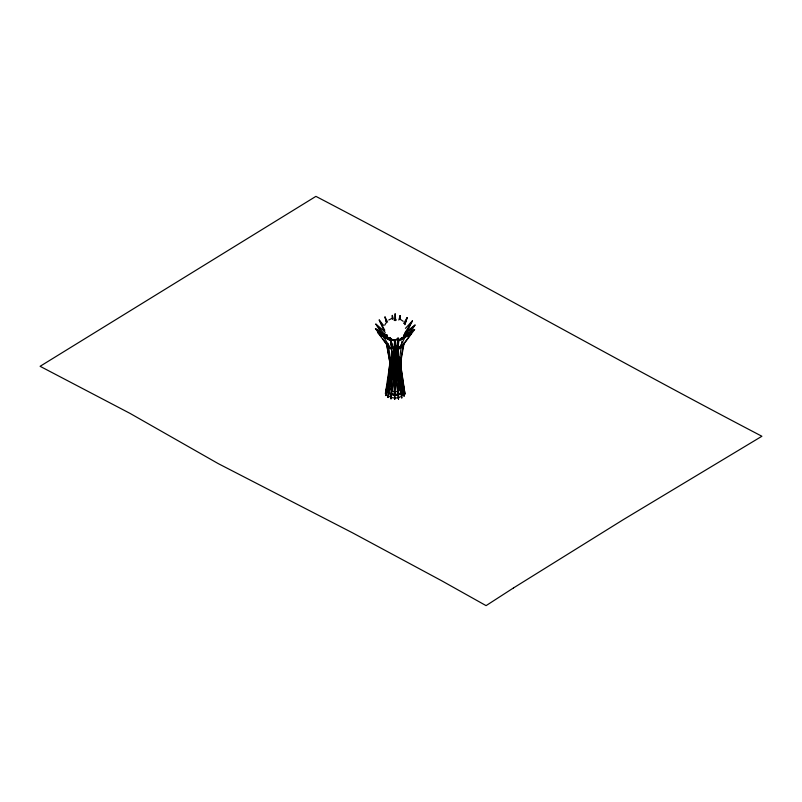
<?xml version="1.0" encoding="UTF-8"?>
<svg xmlns="http://www.w3.org/2000/svg" width="802" height="802" viewBox="0 0 802 802"><rect width="100%" height="100%" fill="white"/><g stroke="black" fill="none" stroke-linecap="round" stroke-linejoin="round"><path stroke-width="1.2" d="M403.536 343.477L400.008 364.449L400.038 359.747M400.168 362.183L400.769 358.514M399.426 346.685L397.862 350.985L401.782 397.912L398.454 380.679L396.97 366.043L394.694 399.356L394.684 340.599L398.103 338.013L398.684 340.299L397.05 365.963L395.998 351.346L398.684 340.299L405.451 336.539L397.822 350.885L397.05 365.963M393.672 381.07L393.993 351.336M392.188 352.088L390.995 398.815C393.481 379.607 397.541 359.958 394.684 340.599C393.241 360.118 396.078 379.707 398.484 399.045L399.055 357.181M392.298 318.855L392.358 315.437L393.08 318.785M386.584 344.248L389.972 363.346L390.043 359.827M389.972 363.346L390.073 358.624M389.792 379.396L390.303 364.198L385.983 395.587L389.792 379.396L391.336 365.211L391.436 380.459L387.937 397.491L389.802 379.406L390.634 357.361L390.293 364.549L386.724 344.218M389.03 376.84L389.832 358.644M389.291 373.04L389.862 359.827M390.995 398.815L392.97 365.923L394.694 399.356M388.228 343.898L391.366 365.592L392.268 351.156M389.521 370.454L390.013 363.035L385.441 393.401L388.699 379.236M399.917 319.046L400.148 315.637L398.835 320.028M389.371 372.278L389.05 376.9L390.303 364.198M389.531 369.963L390.013 363.035M391.627 350.093L383.276 336.289L390.764 340.509L393.03 366.313L394.684 341.111L390.313 338.254L394.033 351.667L390.313 338.254M394.784 318.675L395.155 313.672L395.536 318.605M391.446 380.469L392.97 365.923M387.937 397.491L391.336 365.211M388.96 387.005L389.622 380.8M399.697 319.256L400.148 315.637M401.852 341.532L398.805 365.371L401.782 397.912M387.085 386.363L386.394 391.256L387.296 386.384M387.426 383.917L387.767 381.471M388.288 377.802L388.629 375.346M388.97 372.9L390.173 364.339M398.103 338.013L395.987 351.236L398.684 340.299L397.822 350.885L398.694 348.529M385.983 395.587L387.777 385.07M388.178 382.734L388.579 380.399M400.489 363.326L400.419 359.807L400.489 363.326L404.248 342.444M401.491 337.792L401.01 340.118L401.461 337.772M385.441 393.401L387.015 386.213M387.206 387.847L388.018 384.439M404.93 324.72L407.175 317.542L403.677 323.507M385.191 332.148L384.399 334.504L385.191 336.86L387.567 338.925L391.145 340.289M404.739 334.504L404.038 336.569C399.526 341.171 390.905 341.171 386.384 336.569L385.692 334.504M404.739 334.875L404.038 336.95L401.952 338.765M402.153 395.346L402.714 393.702M404.91 324.038L407.175 317.542M402.464 339.376L404.569 333.893M406.494 332.86L412.398 320.86L405.411 328.359M384.699 325.241L385.722 323.417M405.601 331.777L412.398 320.86M408.94 334.474L415.005 325.071L404.99 332.8M400.679 348.198L411.236 333.562L404.569 337.311L414.594 329.532L402.995 345.231M415.005 325.071L405.571 335.076L414.594 329.532M403.657 338.233L405.241 336.86L406.033 334.504L405.241 332.148M403.717 337.973L405.451 336.539M411.236 333.562L404.068 337.983M388.79 319.988L392.188 318.284M399.286 340.289L401.972 339.266M400.499 393.602L396.098 394.774M400.499 396.789C396.609 398.664 391.266 398.634 388.138 395.346M391.637 339.978L395.216 340.379M393.18 340.519L395.216 340.75M395.145 394.875L389.802 393.602M388.459 339.637L391.145 340.67M399.797 318.975L403.195 321.301M389.511 348.359L378.063 332.91L385.471 337.04L375.456 328.64L381.11 336.469M387.526 339.076L378.063 332.91M383.276 336.289L385.551 337.812M375.456 328.64L384.89 334.705L375.867 324.108L381.541 333.472M384.158 331.066L375.867 324.108M387.085 337.552L388.479 338.765M384.208 331.256L379.226 320.018L383.516 325.341M382.514 338.424L386.754 344.299M379.226 320.018L384.77 330.304M386.454 322.504L385.01 316.97L387.597 322.113M385.692 334.875L386.384 336.95M386.574 334.815L387.607 338.424M390.975 340.158L390.303 337.742L390.945 340.178M385.01 316.97L386.534 322.815M400.559 360.198L401.231 376.008L400.459 363.356L405.02 394.003L401.361 378.434L401.902 381.983M400.298 379.717L404.078 396.148L399.947 364.499L400.298 379.717L399.506 357.632M400.378 380.499L401.722 386.384M403.005 384.298L405.02 394.003M403.105 384.99L404.479 391.817L400.348 363.416M389.541 337.572L389.952 339.918M402.263 384.348L404.078 396.148M401.752 383.978L402.063 386.353M399.947 364.499L401.12 376.118M400.388 364.659L400.83 369.602L400.459 363.356M392.358 315.437L392.609 319.076M392.218 351.256L392.589 358.203M392.719 360.529L393.03 366.313M399.667 357.351L400.008 364.449M396.97 366.043L398.484 399.045M400.649 357.752L401.18 369.792M391.145 358.564L391.366 365.592M397.782 351.025L398.444 380.669M395.927 351.406L396.118 381.15M390.273 361.02L390.293 364.549M398.975 388.479A4.11 2.376 0 0 1 397.201 391.436A4.11 2.376 0 0 1 391.887 390.815A4.11 2.376 0 0 1 392.248 387.687M400.318 385.401A8.601 4.972 0 0 1 401.311 392.85A8.601 4.972 0 0 1 388.389 392.439A8.601 4.972 0 0 1 390.774 385.1M403.677 389.391A8.601 4.972 0 0 1 394.694 395.055A8.601 4.972 0 0 1 386.825 388.86M401.872 392.368A7.439 4.301 0 0 1 401.11 393.09M398.955 394.213A7.439 4.301 0 0 1 396.208 394.764M395.246 394.805A7.439 4.301 0 0 1 391.506 394.253M404.629 333.983L403.536 337.522L404.619 333.973M513.491 587.946L486.082 605.63L441.511 580.678L352.609 532.869L218.224 463.606L130.014 413.381L40.1 366.303L315.908 196.37C465.611 274.424 612.267 358.083 761.9 436.258L623.334 519.626L513.491 587.946M388.338 339.136L386.704 334.655L388.308 339.156M391.767 347.607L390.764 340.509L391.737 347.677M394.444 320.359A1.023 0.591 0 0 0 396.148 320.088A1.023 0.591 0 0 0 394.885 319.376A1.023 0.591 0 0 0 394.444 320.359"/></g></svg>
